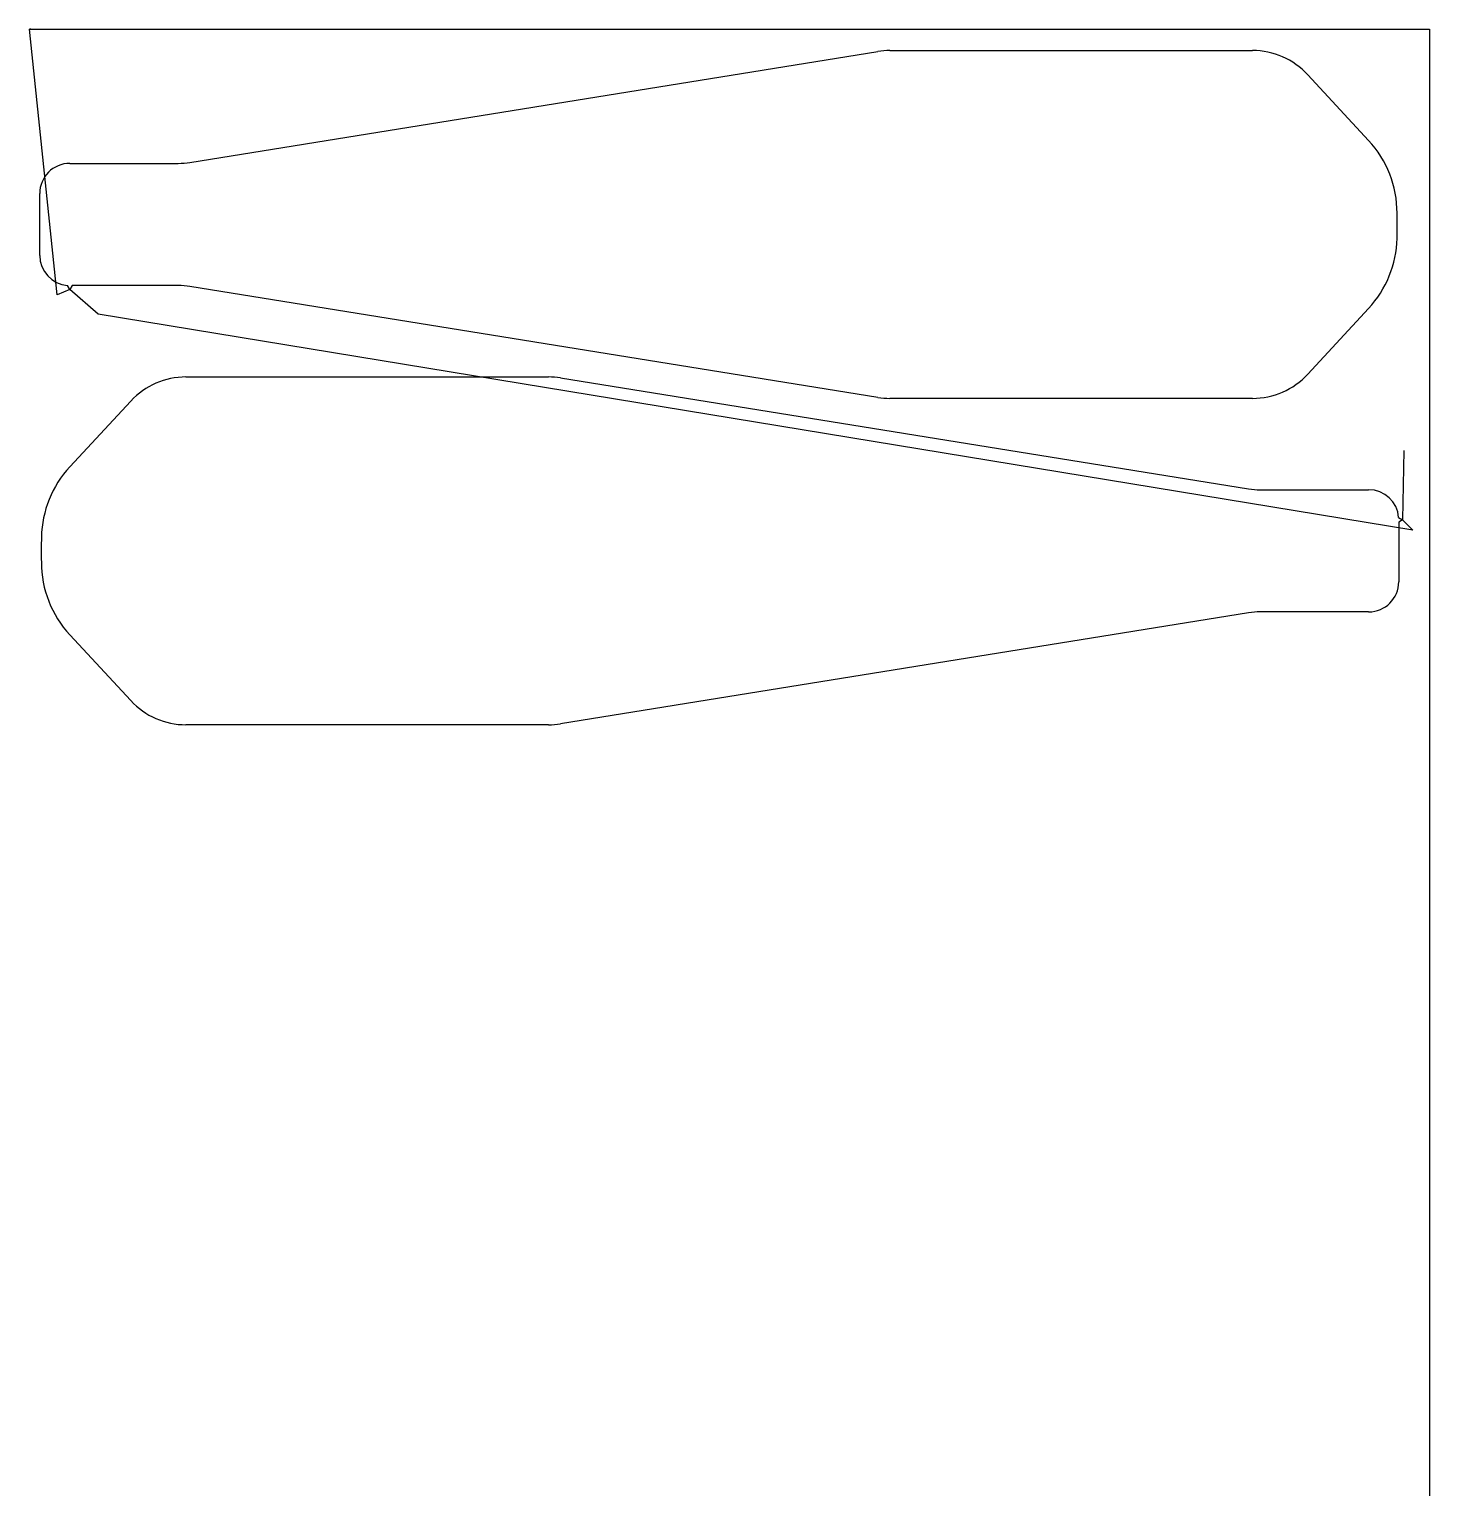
# Model space of a CAD drawing. Header units: metres. Extents: x 0 to 931, y 0 to 975.
import ezdxf

# ---------------------------------------------------------------- set-up
doc = ezdxf.new("R2010")
doc.units = ezdxf.units.M

msp = doc.modelspace()

# ---------------------------------------------------------------- linework, layer by layer
at = {"layer": 'TOOL_0'}
for p, q in [((18.543, 798.233), (0.001, 974.686)), ((0.001, 974.686), (1.001, 974.686)), ((1.001, 974.686), (0.001, 974.686)), ((0.001, 974.686), (1.001, 974.686)), ((1.001, 974.686), (930.53, 974.686)), ((930.53, 974.686), (930.53, 0.999)), ((106.757, 886.206), (563.847, 959.93)), ((571.904, 960.576), (812.78, 960.576)), ((849.466, 944.548), (889.992, 900.784)), ((26.897, 885.576), (98.891, 885.576)), ((6.897, 824.376), (6.897, 865.576)), ((26.85, 801.805), (18.543, 798.233)), ((26.849, 801.804), (25.398, 804.432)), ((45.837, 785.375), (26.849, 801.804)), ((28.398, 804.376), (26.85, 801.805)), ((98.891, 804.376), (28.398, 804.376)), ((563.846, 730.022), (106.757, 803.746)), ((919.34, 641.802), (45.837, 785.375)), ((889.992, 789.168), (849.466, 745.404)), ((104.096, 743.625), (344.972, 743.625)), ((353.029, 742.979), (810.118, 669.255)), ((26.884, 683.833), (67.41, 727.597)), ((812.779, 729.376), (571.904, 729.376)), ((913.34, 694.804), (912.55, 648.675)), ((817.984, 668.625), (889.978, 668.625)), ((909.922, 650.124), (912.55, 648.673)), ((912.55, 648.675), (909.979, 647.126)), ((909.979, 647.126), (909.979, 607.426)), ((912.55, 648.673), (919.34, 641.802)), ((810.119, 586.796), (353.03, 513.072)), ((889.979, 587.426), (817.985, 587.426)), ((67.41, 528.454), (26.884, 572.218)), ((344.972, 512.426), (104.097, 512.426)), ((930.53, 0.999), (930.53, -0.001))]:
    msp.add_line(p, q, dxfattribs=at)
for centre, radius, start, end in [((571.904, 909.976), 50.6, 90, 99.162239), ((812.78, 910.576), 50, 42.800329, 90), ((837.897, 852.544), 71, 0, 42.799705), ((26.897, 865.576), 20, 90, 180), ((98.891, 934.976), 49.4, 270, 279.162199), ((189.588, 844.977), 719.349, 359.264895, 0.602719), ((837.828, 837.437), 71.07, 317.220936, 358.638222), ((26.897, 824.376), 20, 180, 265.701705), ((98.891, 754.976), 49.4, 80.837801, 90), ((104.096, 693.625), 50, 90, 137.199671), ((344.972, 693.025), 50.6, 80.837761, 90), ((812.78, 779.376), 50, 269.998854, 317.199671), ((571.904, 779.976), 50.6, 260.836643, 270), ((79.048, 635.565), 71.07, 137.221528, 178.638222), ((817.984, 718.025), 49.4, 260.837801, 270), ((889.978, 648.625), 20, 4.298295, 90), ((727.288, 628.026), 719.349, 179.264975, 180.602719), ((78.979, 620.458), 71, 179.999193, 222.799705), ((889.979, 607.426), 20, 270, 0), ((817.985, 538.026), 49.4, 90, 99.162199), ((104.097, 562.426), 50, 222.799551, 270), ((344.973, 563.026), 50.6, 269.998868, 279.162239)]:
    msp.add_arc(centre, radius, start, end, dxfattribs=at)

doc.saveas('drawing.dxf')
